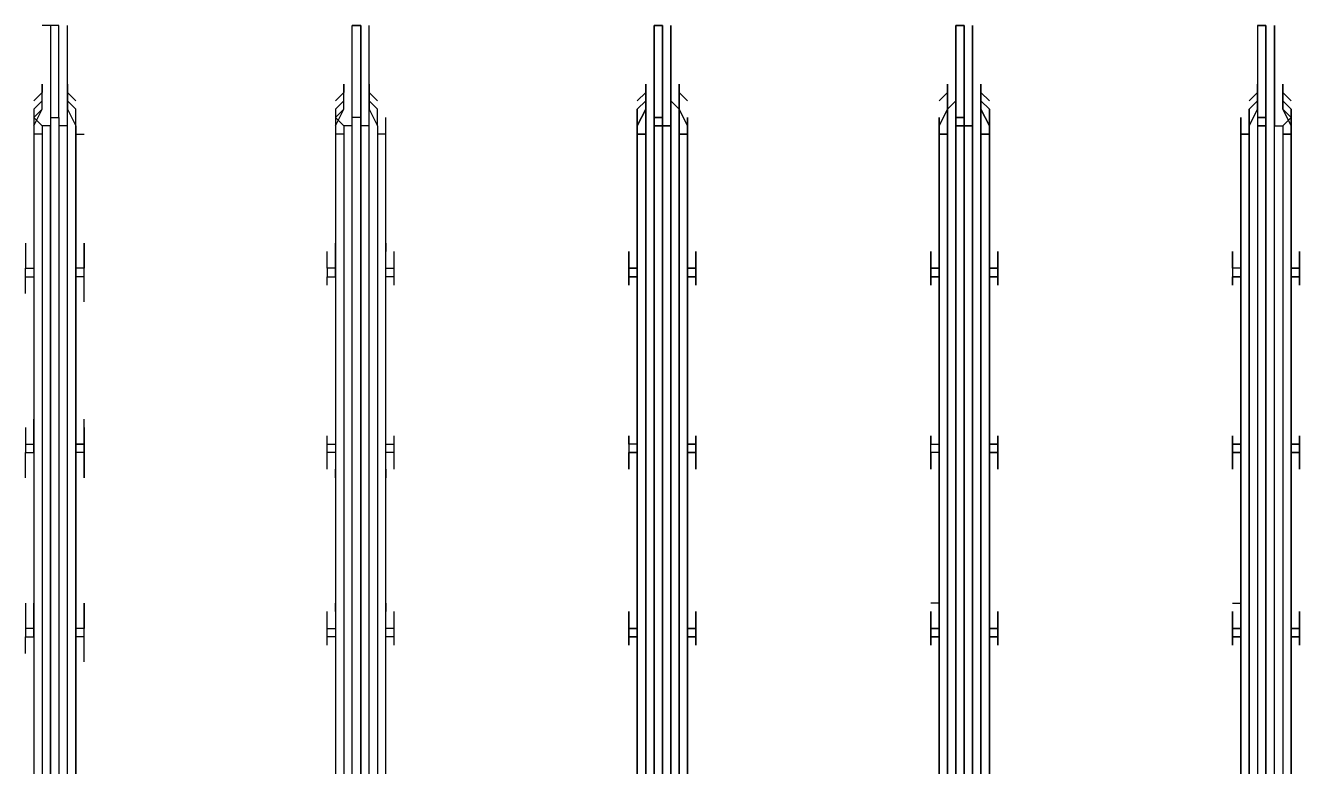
# Model space of a CAD drawing. Header units: metres. Extents: x 530797 to 531186, y 2675277 to 2675619.
# Drawn here: x 530999.736 to 530999.9462, y 2675491.4872 to 2675491.6096 of the extents above; entities that cross this region are included whole.
import ezdxf

# ---------------------------------------------------------------- set-up
doc = ezdxf.new("R2010")
doc.units = ezdxf.units.M
doc.layers.add('IDT', color=7, linetype='Continuous')

# ---------------------------------------------------------------- blocks, each defined once
blk = doc.blocks.new('IDT')
at = {"layer": 'IDT', "color": 0, "lineweight": 25}
for p, q in [((14.24244, 13.66727), (14.24244, 13.86368)), ((14.24383, 13.66589), (14.24383, 13.86368)), ((14.24521, 13.86368), (14.24521, 13.66589)), ((14.24659, 13.66451), (14.24659, 13.86368)), ((14.24659, 13.86368), (14.24659, 13.66451)), ((14.24798, 13.66589), (14.24798, 13.86368)), ((14.24936, 13.86368), (14.24936, 13.66589)), ((14.25074, 13.86368), (14.25074, 13.66727)), ((14.29224, 13.66727), (14.29224, 13.86368)), ((14.29362, 13.86368), (14.29362, 13.66589)), ((14.295, 13.66589), (14.295, 13.86368)), ((14.29639, 13.86368), (14.29639, 13.66451)), ((14.29639, 13.66451), (14.29639, 13.86368)), ((14.29777, 13.86368), (14.29777, 13.66589)), ((14.29915, 13.86368), (14.29915, 13.66589)), ((14.30054, 13.86368), (14.30054, 13.66727)), ((14.443, 13.66589), (14.443, 13.86368)), ((14.443, 13.86368), (14.443, 13.66727)), ((14.44438, 13.86368), (14.44438, 13.66589)), ((14.44577, 13.66451), (14.44577, 13.86368)), ((14.44715, 13.66451), (14.44715, 13.86368)), ((14.44715, 13.86368), (14.44715, 13.66589)), ((14.44853, 13.66589), (14.44853, 13.86368)), ((14.44992, 13.66727), (14.44992, 13.86368)), ((14.34203, 13.66727), (14.34203, 13.86091)), ((14.34203, 13.86091), (14.34203, 13.66727)), ((14.34341, 13.86091), (14.34341, 13.66589)), ((14.34341, 13.66589), (14.34341, 13.86091)), ((14.3448, 13.66589), (14.3448, 13.86091)), ((14.3448, 13.86091), (14.3448, 13.66589)), ((14.34618, 13.86091), (14.34618, 13.66451)), ((14.34618, 13.66451), (14.34618, 13.86091)), ((14.34618, 13.86091), (14.34618, 13.66451)), ((14.34618, 13.66451), (14.34618, 13.86091)), ((14.34756, 13.86091), (14.34756, 13.66589)), ((14.34756, 13.66589), (14.34756, 13.86091)), ((14.34895, 13.86091), (14.34895, 13.66589)), ((14.34895, 13.66589), (14.34895, 13.86091)), ((14.35033, 13.66727), (14.35033, 13.86091)), ((14.35033, 13.86091), (14.35033, 13.66727)), ((14.39182, 13.86091), (14.39182, 13.66727)), ((14.39321, 13.66589), (14.39321, 13.86091)), ((14.39459, 13.86091), (14.39459, 13.66589)), ((14.39597, 13.66451), (14.39597, 13.86091)), ((14.39597, 13.86091), (14.39597, 13.66451)), ((14.39736, 13.86091), (14.39736, 13.66589)), ((14.39874, 13.66589), (14.39874, 13.86091)), ((14.40012, 13.66727), (14.40012, 13.86091)), ((14.24244, 13.85815), (14.24244, 13.66727)), ((14.24383, 13.66589), (14.24383, 13.85815)), ((14.24521, 13.85815), (14.24521, 13.66589)), ((14.24659, 13.66451), (14.24659, 13.85815)), ((14.24659, 13.85815), (14.24659, 13.66451)), ((14.24798, 13.66589), (14.24798, 13.85815)), ((14.24936, 13.66589), (14.24936, 13.85815)), ((14.25074, 13.66727), (14.25074, 13.85815)), ((14.29224, 13.85815), (14.29224, 13.66727)), ((14.29362, 13.66589), (14.29362, 13.85815)), ((14.295, 13.85815), (14.295, 13.66589)), ((14.29639, 13.85815), (14.29639, 13.66451)), ((14.29639, 13.66451), (14.29639, 13.85815)), ((14.29777, 13.66589), (14.29777, 13.85815)), ((14.29915, 13.66589), (14.29915, 13.85815)), ((14.30054, 13.66727), (14.30054, 13.85815)), ((14.24244, 13.74473), (14.24244, 13.75441)), ((14.24244, 13.75441), (14.24244, 13.75026)), ((14.25074, 13.75026), (14.25074, 13.75441)), ((14.25074, 13.75441), (14.25074, 13.75026)), ((14.29224, 13.75026), (14.29224, 13.75441)), ((14.29224, 13.75441), (14.29224, 13.75026)), ((14.30054, 13.75026), (14.30054, 13.75441)), ((14.30054, 13.75441), (14.30054, 13.75026)), ((14.34203, 13.75026), (14.34203, 13.75441)), ((14.34203, 13.75441), (14.34203, 13.75026)), ((14.35033, 13.75026), (14.35033, 13.75441)), ((14.35033, 13.75441), (14.35033, 13.75026)), ((14.39182, 13.75441), (14.39182, 13.75026)), ((14.40012, 13.75026), (14.40012, 13.75441)), ((14.44162, 13.75441), (14.44162, 13.75026)), ((14.44992, 13.75026), (14.44992, 13.75441)), ((14.24244, 13.75164), (14.24244, 13.75303)), ((14.24244, 13.75303), (14.24244, 13.75164)), ((14.25074, 13.75303), (14.25074, 13.75164)), ((14.25074, 13.75164), (14.25074, 13.75303)), ((14.29224, 13.75164), (14.29224, 13.75303)), ((14.29224, 13.75303), (14.29224, 13.75164)), ((14.30054, 13.75303), (14.30054, 13.75164)), ((14.30054, 13.75164), (14.30054, 13.75303)), ((14.34203, 13.75164), (14.34203, 13.75303)), ((14.34203, 13.75303), (14.34203, 13.75164)), ((14.35033, 13.75303), (14.35033, 13.75164)), ((14.35033, 13.75164), (14.35033, 13.75303)), ((14.39182, 13.75303), (14.39182, 13.75164)), ((14.40012, 13.75164), (14.40012, 13.75303)), ((14.44162, 13.75303), (14.44162, 13.75164)), ((14.4513, 13.75303), (14.4513, 13.75164)), ((14.24106, 13.75026), (14.24106, 13.75164)), ((14.24106, 13.75164), (14.24106, 13.75026)), ((14.24244, 13.75026), (14.24106, 13.75026)), ((14.24106, 13.75026), (14.24244, 13.75026)), ((14.24106, 13.75026), (14.24106, 13.74888)), ((14.24106, 13.74888), (14.24106, 13.75026)), ((14.24244, 13.75026), (14.24244, 13.74888)), ((14.25212, 13.75026), (14.25074, 13.75026)), ((14.25074, 13.75026), (14.25212, 13.75026)), ((14.25212, 13.75026), (14.25074, 13.75026)), ((14.25074, 13.75026), (14.25074, 13.74888)), ((14.25074, 13.74888), (14.25074, 13.75026)), ((14.25074, 13.75026), (14.25212, 13.75026)), ((14.25212, 13.75026), (14.25212, 13.75164)), ((14.25212, 13.75164), (14.25212, 13.75026)), ((14.25212, 13.74888), (14.25212, 13.75026)), ((14.25212, 13.75026), (14.25212, 13.74888)), ((14.29085, 13.75026), (14.29085, 13.75164)), ((14.29085, 13.75164), (14.29085, 13.75026)), ((14.29224, 13.75026), (14.29085, 13.75026)), ((14.29085, 13.75026), (14.29224, 13.75026)), ((14.29085, 13.74888), (14.29085, 13.75026)), ((14.29085, 13.75026), (14.29085, 13.74888)), ((14.29224, 13.75026), (14.29224, 13.74888)), ((14.29224, 13.74888), (14.29224, 13.75026)), ((14.30054, 13.74888), (14.30054, 13.75026)), ((14.30054, 13.75026), (14.30054, 13.74888)), ((14.30192, 13.75026), (14.30054, 13.75026)), ((14.30054, 13.75026), (14.30192, 13.75026)), ((14.30054, 13.75026), (14.30192, 13.75026)), ((14.30192, 13.75026), (14.30192, 13.75164)), ((14.30192, 13.75164), (14.30192, 13.75026)), ((14.30192, 13.74888), (14.30192, 13.75026)), ((14.30192, 13.75026), (14.30192, 13.74888)), ((14.34065, 13.75026), (14.34065, 13.75164)), ((14.34065, 13.75164), (14.34065, 13.75026)), ((14.34065, 13.75026), (14.34065, 13.74888)), ((14.34065, 13.74888), (14.34065, 13.75026)), ((14.34203, 13.75026), (14.34065, 13.75026)), ((14.34065, 13.75026), (14.34203, 13.75026)), ((14.34203, 13.75026), (14.34203, 13.74473)), ((14.34203, 13.74888), (14.34203, 13.75026)), ((14.35033, 13.74473), (14.35033, 13.75026)), ((14.35033, 13.75026), (14.35033, 13.74473)), ((14.35033, 13.75026), (14.35171, 13.75026)), ((14.35171, 13.75026), (14.35033, 13.75026)), ((14.35033, 13.75026), (14.35171, 13.75026)), ((14.35171, 13.75026), (14.35171, 13.75164)), ((14.35171, 13.75164), (14.35171, 13.75026)), ((14.35171, 13.75026), (14.35171, 13.74888)), ((14.35171, 13.74888), (14.35171, 13.75026)), ((14.39044, 13.75164), (14.39044, 13.75026)), ((14.39044, 13.75026), (14.39182, 13.75026)), ((14.39044, 13.75026), (14.39044, 13.74888)), ((14.39182, 13.75026), (14.39182, 13.74473)), ((14.40012, 13.74888), (14.40012, 13.75026)), ((14.40012, 13.75026), (14.40151, 13.75026)), ((14.40151, 13.75164), (14.40151, 13.75026)), ((14.40151, 13.75026), (14.40151, 13.74888)), ((14.44162, 13.75164), (14.44162, 13.74888)), ((14.44162, 13.75026), (14.443, 13.75026)), ((14.44162, 13.75026), (14.44162, 13.74888)), ((14.4513, 13.75026), (14.44992, 13.75026)), ((14.4513, 13.75026), (14.44992, 13.75026)), ((14.44992, 13.75026), (14.44992, 13.74473)), ((14.4513, 13.75164), (14.4513, 13.75026)), ((14.4513, 13.74888), (14.4513, 13.75026)), ((14.24106, 13.74888), (14.24244, 13.74888)), ((14.24244, 13.74888), (14.24106, 13.74888)), ((14.24106, 13.74611), (14.24106, 13.74888)), ((14.24106, 13.74888), (14.24106, 13.74611)), ((14.24244, 13.74888), (14.24244, 13.74473)), ((14.25074, 13.74473), (14.25074, 13.74888)), ((14.25074, 13.74888), (14.25212, 13.74888)), ((14.25074, 13.74888), (14.25074, 13.74473)), ((14.25212, 13.74888), (14.25074, 13.74888)), ((14.25212, 13.74888), (14.25212, 13.74611)), ((14.25212, 13.74611), (14.25212, 13.74888)), ((14.29085, 13.74888), (14.29224, 13.74888)), ((14.29224, 13.74888), (14.29085, 13.74888)), ((14.29085, 13.74888), (14.29085, 13.74611)), ((14.29085, 13.74611), (14.29085, 13.74888)), ((14.29224, 13.74888), (14.29224, 13.74473)), ((14.29224, 13.74473), (14.29224, 13.74888)), ((14.30054, 13.74888), (14.30054, 13.74473)), ((14.30054, 13.74473), (14.30054, 13.74888)), ((14.30054, 13.74888), (14.30192, 13.74888)), ((14.30192, 13.74888), (14.30054, 13.74888)), ((14.30192, 13.74611), (14.30192, 13.74888)), ((14.30192, 13.74888), (14.30192, 13.74611)), ((14.34065, 13.74888), (14.34203, 13.74888)), ((14.34203, 13.74888), (14.34065, 13.74888)), ((14.34065, 13.74611), (14.34065, 13.74888)), ((14.34065, 13.74888), (14.34065, 13.74611)), ((14.34203, 13.74473), (14.34203, 13.74888)), ((14.35171, 13.74888), (14.35033, 13.74888)), ((14.35033, 13.74888), (14.35171, 13.74888)), ((14.35171, 13.74888), (14.35171, 13.74611)), ((14.35171, 13.74611), (14.35171, 13.74888)), ((14.39044, 13.74888), (14.39182, 13.74888)), ((14.39044, 13.74888), (14.39044, 13.74611)), ((14.40012, 13.74473), (14.40012, 13.74888)), ((14.40151, 13.74888), (14.40012, 13.74888)), ((14.40151, 13.74888), (14.40151, 13.74611)), ((14.44162, 13.74888), (14.443, 13.74888)), ((14.44162, 13.74888), (14.44162, 13.74473)), ((14.44162, 13.74611), (14.44162, 13.74888)), ((14.44992, 13.74888), (14.4513, 13.74888)), ((14.4513, 13.74611), (14.4513, 13.74888)), ((14.24244, 13.74473), (14.24244, 13.74611)), ((14.24244, 13.74611), (14.24244, 13.74473)), ((14.25074, 13.74473), (14.25074, 13.74611)), ((14.25074, 13.74611), (14.25074, 13.74473)), ((14.29224, 13.74473), (14.29224, 13.74611)), ((14.29224, 13.74611), (14.29224, 13.74473)), ((14.30054, 13.74473), (14.30054, 13.74611)), ((14.30054, 13.74611), (14.30054, 13.74473)), ((14.34203, 13.74473), (14.34203, 13.74611)), ((14.34203, 13.74611), (14.34203, 13.74473)), ((14.35033, 13.74611), (14.35033, 13.74473)), ((14.35033, 13.74473), (14.35033, 13.74611)), ((14.39182, 13.74473), (14.39182, 13.74611)), ((14.40012, 13.74611), (14.40012, 13.74473)), ((14.44162, 13.74473), (14.44162, 13.74611)), ((14.4513, 13.74473), (14.4513, 13.74611)), ((14.25212, 13.74473), (14.25074, 13.74473)), ((14.30054, 13.74473), (14.30192, 13.74473)), ((14.24106, 13.71983), (14.24106, 13.7226)), ((14.24106, 13.7226), (14.24106, 13.71983)), ((14.24244, 13.7226), (14.24244, 13.72398)), ((14.24244, 13.72398), (14.24244, 13.71983)), ((14.24244, 13.71983), (14.24244, 13.72398)), ((14.24244, 13.72398), (14.24244, 13.7226)), ((14.25074, 13.72398), (14.25074, 13.7226)), ((14.25074, 13.7226), (14.25074, 13.72398)), ((14.25074, 13.71983), (14.25074, 13.72398)), ((14.25074, 13.72398), (14.25074, 13.71983)), ((14.25212, 13.71983), (14.25212, 13.7226)), ((14.25212, 13.7226), (14.25212, 13.71983)), ((14.29085, 13.71983), (14.29085, 13.7226)), ((14.29085, 13.7226), (14.29085, 13.71983)), ((14.29224, 13.71983), (14.29224, 13.72398)), ((14.29224, 13.72398), (14.29224, 13.7226)), ((14.29224, 13.7226), (14.29224, 13.72398)), ((14.29224, 13.72398), (14.29224, 13.71983)), ((14.30054, 13.72398), (14.30054, 13.7226)), ((14.30054, 13.7226), (14.30054, 13.72398)), ((14.30054, 13.71983), (14.30054, 13.72398)), ((14.30054, 13.72398), (14.30054, 13.71983)), ((14.30192, 13.71983), (14.30192, 13.7226)), ((14.30192, 13.7226), (14.30192, 13.71983)), ((14.34065, 13.71983), (14.34065, 13.7226)), ((14.34065, 13.7226), (14.34065, 13.71983)), ((14.34203, 13.71983), (14.34203, 13.72398)), ((14.34203, 13.72398), (14.34203, 13.7226)), ((14.34203, 13.7226), (14.34203, 13.72398)), ((14.34203, 13.72398), (14.34203, 13.71983)), ((14.35033, 13.72398), (14.35033, 13.71983)), ((14.35033, 13.71983), (14.35033, 13.72398)), ((14.35033, 13.72398), (14.35033, 13.7226)), ((14.35033, 13.7226), (14.35033, 13.72398)), ((14.35171, 13.71983), (14.35171, 13.7226)), ((14.35171, 13.7226), (14.35171, 13.71983)), ((14.39044, 13.7226), (14.39044, 13.71983)), ((14.39182, 13.7226), (14.39182, 13.72398)), ((14.39182, 13.72398), (14.39182, 13.71983)), ((14.40012, 13.71983), (14.40012, 13.72398)), ((14.40012, 13.72398), (14.40012, 13.7226)), ((14.40151, 13.7226), (14.40151, 13.71983)), ((14.44162, 13.7226), (14.44162, 13.72398)), ((14.44162, 13.72398), (14.44162, 13.71983)), ((14.44162, 13.71983), (14.44162, 13.7226)), ((14.44992, 13.71983), (14.44992, 13.72398)), ((14.4513, 13.72398), (14.4513, 13.7226)), ((14.4513, 13.7226), (14.4513, 13.71983)), ((14.24106, 13.71845), (14.24106, 13.71983)), ((14.24106, 13.71983), (14.24106, 13.71845)), ((14.24244, 13.71983), (14.24106, 13.71983)), ((14.24106, 13.71983), (14.24244, 13.71983)), ((14.24106, 13.71707), (14.24106, 13.71845)), ((14.24106, 13.71845), (14.24106, 13.71707)), ((14.24244, 13.71845), (14.24106, 13.71845)), ((14.24106, 13.71845), (14.24244, 13.71845)), ((14.24244, 13.71983), (14.24244, 13.71845)), ((14.24244, 13.71845), (14.24244, 13.71983)), ((14.24244, 13.7143), (14.24244, 13.71845)), ((14.24244, 13.71845), (14.24244, 13.7143)), ((14.25074, 13.71845), (14.25074, 13.71983)), ((14.25074, 13.71983), (14.25212, 13.71983)), ((14.25212, 13.71983), (14.25074, 13.71983)), ((14.25074, 13.71983), (14.25212, 13.71983)), ((14.25212, 13.71983), (14.25074, 13.71983)), ((14.25074, 13.71983), (14.25074, 13.7143)), ((14.25212, 13.71845), (14.25074, 13.71845)), ((14.25074, 13.71845), (14.25212, 13.71845)), ((14.25074, 13.7143), (14.25074, 13.71845)), ((14.25212, 13.71983), (14.25212, 13.71845)), ((14.25212, 13.71845), (14.25212, 13.71983)), ((14.25212, 13.71845), (14.25212, 13.71707)), ((14.25212, 13.71707), (14.25212, 13.71845)), ((14.29224, 13.71983), (14.29085, 13.71983)), ((14.29085, 13.71983), (14.29224, 13.71983)), ((14.29085, 13.71845), (14.29085, 13.71983)), ((14.29085, 13.71983), (14.29085, 13.71845)), ((14.29085, 13.71707), (14.29085, 13.71845)), ((14.29085, 13.71845), (14.29085, 13.71707)), ((14.29224, 13.71845), (14.29085, 13.71845)), ((14.29085, 13.71845), (14.29224, 13.71845)), ((14.29224, 13.71983), (14.29224, 13.71845)), ((14.29224, 13.7143), (14.29224, 13.71983)), ((14.29224, 13.71845), (14.29224, 13.7143)), ((14.30054, 13.71845), (14.30054, 13.71983)), ((14.30054, 13.71983), (14.30192, 13.71983)), ((14.30054, 13.71845), (14.30054, 13.71983)), ((14.30054, 13.71983), (14.30192, 13.71983)), ((14.30054, 13.71845), (14.30054, 13.7143)), ((14.30054, 13.7143), (14.30054, 13.71845)), ((14.30192, 13.71845), (14.30054, 13.71845)), ((14.30192, 13.71845), (14.30054, 13.71845)), ((14.30192, 13.71983), (14.30192, 13.71845)), ((14.30192, 13.71983), (14.30192, 13.71845)), ((14.30192, 13.71845), (14.30192, 13.71707)), ((14.30192, 13.71707), (14.30192, 13.71845)), ((14.34203, 13.71983), (14.34065, 13.71983)), ((14.34065, 13.71983), (14.34203, 13.71983)), ((14.34065, 13.71845), (14.34065, 13.71983)), ((14.34065, 13.71983), (14.34065, 13.71845)), ((14.34065, 13.71707), (14.34065, 13.71845)), ((14.34065, 13.71845), (14.34065, 13.71707)), ((14.34065, 13.71845), (14.34203, 13.71845)), ((14.34203, 13.71845), (14.34065, 13.71845)), ((14.34203, 13.71983), (14.34203, 13.71845)), ((14.34203, 13.7143), (14.34203, 13.71983)), ((14.34203, 13.71845), (14.34203, 13.7143)), ((14.35033, 13.71983), (14.35171, 13.71983)), ((14.35171, 13.71983), (14.35033, 13.71983)), ((14.35171, 13.71983), (14.35033, 13.71983)), ((14.35033, 13.71983), (14.35033, 13.71845)), ((14.35033, 13.71983), (14.35033, 13.71845)), ((14.35033, 13.7143), (14.35033, 13.71845)), ((14.35033, 13.71845), (14.35171, 13.71845)), ((14.35033, 13.71845), (14.35033, 13.7143)), ((14.35033, 13.71845), (14.35171, 13.71845)), ((14.35171, 13.71845), (14.35171, 13.71983)), ((14.35171, 13.71845), (14.35171, 13.71983)), ((14.35171, 13.71707), (14.35171, 13.71845)), ((14.35171, 13.71845), (14.35171, 13.71707)), ((14.39044, 13.71983), (14.39182, 13.71983)), ((14.39044, 13.71983), (14.39044, 13.71845)), ((14.39182, 13.71845), (14.39044, 13.71845)), ((14.39044, 13.71845), (14.39044, 13.71707)), ((14.39182, 13.71983), (14.39182, 13.7143)), ((14.40012, 13.71845), (14.40012, 13.71983)), ((14.40012, 13.71983), (14.40151, 13.71983)), ((14.40012, 13.7143), (14.40012, 13.71845)), ((14.40151, 13.71845), (14.40012, 13.71845)), ((14.40151, 13.71983), (14.40151, 13.71845)), ((14.40151, 13.71845), (14.40151, 13.71707)), ((14.44162, 13.71983), (14.44162, 13.71845)), ((14.44162, 13.71845), (14.44162, 13.71983)), ((14.44162, 13.71983), (14.443, 13.71983)), ((14.44162, 13.71845), (14.443, 13.71845)), ((14.443, 13.71845), (14.44162, 13.71845)), ((14.44162, 13.71707), (14.44162, 13.71845)), ((14.44162, 13.71845), (14.44162, 13.7143)), ((14.4513, 13.71983), (14.44992, 13.71983)), ((14.4513, 13.71983), (14.44992, 13.71983)), ((14.44992, 13.71983), (14.44992, 13.71845)), ((14.44992, 13.71845), (14.44992, 13.7143)), ((14.4513, 13.71845), (14.44992, 13.71845)), ((14.4513, 13.71845), (14.4513, 13.71983)), ((14.4513, 13.71707), (14.4513, 13.71845)), ((14.24244, 13.71568), (14.24244, 13.71707)), ((14.24244, 13.71707), (14.24244, 13.71568)), ((14.25074, 13.71707), (14.25074, 13.71568)), ((14.25074, 13.71568), (14.25074, 13.71707)), ((14.29224, 13.71568), (14.29224, 13.71707)), ((14.29224, 13.71707), (14.29224, 13.71568)), ((14.30054, 13.71707), (14.30054, 13.71568)), ((14.30054, 13.71568), (14.30054, 13.71707)), ((14.34203, 13.71568), (14.34203, 13.71707)), ((14.34203, 13.71707), (14.34203, 13.71568)), ((14.35033, 13.71707), (14.35033, 13.71568)), ((14.35033, 13.71568), (14.35033, 13.71707)), ((14.39182, 13.71707), (14.39182, 13.71568)), ((14.40012, 13.71568), (14.40012, 13.71707)), ((14.44162, 13.71568), (14.44162, 13.71707)), ((14.4513, 13.71568), (14.4513, 13.71707)), ((14.24244, 13.6894), (14.24244, 13.69493)), ((14.24244, 13.69493), (14.24244, 13.69079)), ((14.24244, 13.69217), (14.24244, 13.69355)), ((14.24244, 13.69355), (14.24244, 13.69217)), ((14.25074, 13.69079), (14.25074, 13.69493)), ((14.25074, 13.69493), (14.25074, 13.69079)), ((14.25074, 13.69355), (14.25074, 13.69217)), ((14.25074, 13.69217), (14.25074, 13.69355)), ((14.29224, 13.69079), (14.29224, 13.69493)), ((14.29224, 13.69493), (14.29224, 13.69079)), ((14.29224, 13.69217), (14.29224, 13.69355)), ((14.29224, 13.69355), (14.29224, 13.69217)), ((14.30054, 13.69079), (14.30054, 13.69493)), ((14.30054, 13.69493), (14.30054, 13.69079)), ((14.30054, 13.69355), (14.30054, 13.69217)), ((14.30054, 13.69217), (14.30054, 13.69355)), ((14.34203, 13.69079), (14.34203, 13.69493)), ((14.34203, 13.69493), (14.34203, 13.69079)), ((14.34203, 13.69217), (14.34203, 13.69355)), ((14.34203, 13.69355), (14.34203, 13.69217)), ((14.35033, 13.69079), (14.35033, 13.69493)), ((14.35033, 13.69493), (14.35033, 13.69079)), ((14.35033, 13.69355), (14.35033, 13.69217)), ((14.35033, 13.69217), (14.35033, 13.69355)), ((14.39182, 13.69493), (14.39182, 13.69079)), ((14.39182, 13.69355), (14.39182, 13.69217)), ((14.40012, 13.69079), (14.40012, 13.69493)), ((14.40012, 13.69217), (14.40012, 13.69355)), ((14.44162, 13.69493), (14.44162, 13.69079)), ((14.44162, 13.69355), (14.44162, 13.69217)), ((14.44992, 13.69079), (14.44992, 13.69493)), ((14.4513, 13.69355), (14.4513, 13.69217)), ((14.24106, 13.69079), (14.24106, 13.69217)), ((14.24106, 13.69217), (14.24106, 13.69079)), ((14.24244, 13.69079), (14.24106, 13.69079)), ((14.24106, 13.69079), (14.24244, 13.69079)), ((14.24106, 13.6894), (14.24106, 13.69079)), ((14.24106, 13.69079), (14.24106, 13.6894)), ((14.24244, 13.69079), (14.24244, 13.6894)), ((14.25212, 13.69079), (14.25074, 13.69079)), ((14.25074, 13.69079), (14.25212, 13.69079)), ((14.25212, 13.69079), (14.25074, 13.69079)), ((14.25074, 13.69079), (14.25074, 13.6894)), ((14.25212, 13.69079), (14.25074, 13.69079)), ((14.25074, 13.69079), (14.25074, 13.6894)), ((14.25212, 13.69079), (14.25212, 13.69217)), ((14.25212, 13.69217), (14.25212, 13.69079)), ((14.25212, 13.6894), (14.25212, 13.69079)), ((14.25212, 13.6894), (14.25212, 13.69079)), ((14.29085, 13.69079), (14.29085, 13.69217)), ((14.29085, 13.69217), (14.29085, 13.69079)), ((14.29224, 13.69079), (14.29085, 13.69079)), ((14.29085, 13.69079), (14.29224, 13.69079)), ((14.29085, 13.6894), (14.29085, 13.69079)), ((14.29085, 13.69079), (14.29085, 13.6894)), ((14.29224, 13.69079), (14.29224, 13.6894)), ((14.29224, 13.6894), (14.29224, 13.69079)), ((14.30054, 13.6894), (14.30054, 13.69079)), ((14.30054, 13.69079), (14.30192, 13.69079)), ((14.30192, 13.69079), (14.30054, 13.69079)), ((14.30054, 13.69079), (14.30054, 13.6894)), ((14.30054, 13.69079), (14.30192, 13.69079)), ((14.30192, 13.69079), (14.30192, 13.69217)), ((14.30192, 13.69217), (14.30192, 13.69079)), ((14.30192, 13.69079), (14.30192, 13.6894)), ((14.30192, 13.6894), (14.30192, 13.69079)), ((14.34065, 13.69079), (14.34065, 13.69217)), ((14.34065, 13.69217), (14.34065, 13.69079)), ((14.34203, 13.69079), (14.34065, 13.69079)), ((14.34065, 13.69079), (14.34203, 13.69079)), ((14.34065, 13.6894), (14.34065, 13.69079)), ((14.34065, 13.69079), (14.34065, 13.6894)), ((14.34203, 13.69079), (14.34203, 13.6894)), ((14.34203, 13.6894), (14.34203, 13.69079)), ((14.35171, 13.69079), (14.35033, 13.69079)), ((14.35033, 13.69079), (14.35171, 13.69079)), ((14.35171, 13.69079), (14.35033, 13.69079)), ((14.35033, 13.69079), (14.35033, 13.68525)), ((14.35033, 13.68525), (14.35033, 13.69079)), ((14.35033, 13.69079), (14.35171, 13.69079)), ((14.35171, 13.69079), (14.35171, 13.69217)), ((14.35171, 13.69217), (14.35171, 13.69079)), ((14.35171, 13.6894), (14.35171, 13.69079)), ((14.35171, 13.69079), (14.35171, 13.6894)), ((14.39044, 13.69217), (14.39044, 13.69079)), ((14.39044, 13.69079), (14.39182, 13.69079)), ((14.39044, 13.69079), (14.39044, 13.6894)), ((14.39182, 13.69079), (14.39182, 13.6894)), ((14.40151, 13.69079), (14.40012, 13.69079)), ((14.40151, 13.69079), (14.40012, 13.69079)), ((14.40012, 13.69079), (14.40012, 13.6894)), ((14.40151, 13.69217), (14.40151, 13.69079)), ((14.40151, 13.6894), (14.40151, 13.69079)), ((14.44162, 13.69217), (14.44162, 13.6894)), ((14.44162, 13.69079), (14.443, 13.69079)), ((14.44162, 13.69079), (14.44162, 13.6894)), ((14.44992, 13.6894), (14.44992, 13.69079)), ((14.4513, 13.69079), (14.44992, 13.69079)), ((14.4513, 13.69217), (14.4513, 13.69079)), ((14.4513, 13.69079), (14.4513, 13.6894)), ((14.24106, 13.68664), (14.24106, 13.6894)), ((14.24106, 13.6894), (14.24106, 13.68664)), ((14.24244, 13.6894), (14.24106, 13.6894)), ((14.24106, 13.6894), (14.24244, 13.6894)), ((14.24244, 13.6894), (14.24244, 13.68525)), ((14.24244, 13.68525), (14.24244, 13.6894)), ((14.25074, 13.68525), (14.25074, 13.6894)), ((14.25074, 13.6894), (14.25212, 13.6894)), ((14.25074, 13.6894), (14.25212, 13.6894)), ((14.25074, 13.6894), (14.25074, 13.68525)), ((14.25212, 13.6894), (14.25212, 13.68664)), ((14.25212, 13.68664), (14.25212, 13.6894)), ((14.29085, 13.6894), (14.29224, 13.6894)), ((14.29224, 13.6894), (14.29085, 13.6894)), ((14.29085, 13.6894), (14.29085, 13.68664)), ((14.29085, 13.68664), (14.29085, 13.6894)), ((14.29224, 13.6894), (14.29224, 13.68525)), ((14.29224, 13.68525), (14.29224, 13.6894)), ((14.30054, 13.68525), (14.30054, 13.6894)), ((14.30054, 13.6894), (14.30054, 13.68525)), ((14.30192, 13.6894), (14.30054, 13.6894)), ((14.30054, 13.6894), (14.30192, 13.6894)), ((14.30192, 13.68664), (14.30192, 13.6894)), ((14.30192, 13.6894), (14.30192, 13.68664)), ((14.34065, 13.68664), (14.34065, 13.6894)), ((14.34065, 13.6894), (14.34065, 13.68664)), ((14.34203, 13.6894), (14.34065, 13.6894)), ((14.34065, 13.6894), (14.34203, 13.6894)), ((14.34203, 13.6894), (14.34203, 13.68525)), ((14.34203, 13.68525), (14.34203, 13.6894)), ((14.35033, 13.6894), (14.35171, 13.6894)), ((14.35171, 13.6894), (14.35033, 13.6894)), ((14.35171, 13.68664), (14.35171, 13.6894)), ((14.35171, 13.6894), (14.35171, 13.68664)), ((14.39182, 13.6894), (14.39044, 13.6894)), ((14.39044, 13.6894), (14.39044, 13.68664)), ((14.39182, 13.6894), (14.39182, 13.68525)), ((14.40012, 13.6894), (14.40151, 13.6894)), ((14.40012, 13.6894), (14.40012, 13.68525)), ((14.40151, 13.6894), (14.40151, 13.68664)), ((14.44162, 13.6894), (14.443, 13.6894)), ((14.44162, 13.6894), (14.44162, 13.68525)), ((14.44162, 13.68664), (14.44162, 13.6894)), ((14.44992, 13.68525), (14.44992, 13.6894)), ((14.4513, 13.6894), (14.44992, 13.6894)), ((14.4513, 13.68664), (14.4513, 13.6894)), ((14.24244, 13.68525), (14.24244, 13.68664)), ((14.24244, 13.68664), (14.24244, 13.68525)), ((14.25074, 13.68525), (14.25074, 13.68664)), ((14.25074, 13.68664), (14.25074, 13.68525)), ((14.29224, 13.68525), (14.29224, 13.68664)), ((14.29224, 13.68664), (14.29224, 13.68525)), ((14.30054, 13.68664), (14.30054, 13.68525)), ((14.30054, 13.68525), (14.30054, 13.68664)), ((14.34203, 13.68525), (14.34203, 13.68664)), ((14.34203, 13.68664), (14.34203, 13.68525)), ((14.35033, 13.68525), (14.35033, 13.68664)), ((14.35033, 13.68664), (14.35033, 13.68525)), ((14.39182, 13.68525), (14.39182, 13.68664)), ((14.40012, 13.68525), (14.40012, 13.68664)), ((14.44162, 13.68525), (14.44162, 13.68664)), ((14.4513, 13.68525), (14.4513, 13.68664)), ((14.24244, 13.66727), (14.24383, 13.66727)), ((14.24383, 13.66727), (14.24244, 13.66727)), ((14.24244, 13.66727), (14.24244, 13.66451)), ((14.24244, 13.66451), (14.24244, 13.66727)), ((14.24383, 13.66589), (14.24244, 13.66451)), ((14.24244, 13.66451), (14.24383, 13.66589)), ((14.24383, 13.66312), (14.24244, 13.66589)), ((14.24244, 13.66589), (14.24383, 13.66312)), ((14.24521, 13.66589), (14.24383, 13.66589)), ((14.24521, 13.66589), (14.24383, 13.66589)), ((14.24521, 13.66589), (14.24521, 13.64929)), ((14.24521, 13.64929), (14.24521, 13.66589)), ((14.24798, 13.66589), (14.24659, 13.66589)), ((14.24659, 13.66589), (14.24798, 13.66589)), ((14.24798, 13.64929), (14.24798, 13.66589)), ((14.24936, 13.66589), (14.24798, 13.66312)), ((14.24798, 13.66312), (14.24936, 13.66589)), ((14.24798, 13.64929), (14.24798, 13.66589)), ((14.25074, 13.66727), (14.24936, 13.66727)), ((14.24936, 13.66727), (14.25074, 13.66727)), ((14.24936, 13.66589), (14.24936, 13.66312)), ((14.24936, 13.66312), (14.24936, 13.66589)), ((14.25074, 13.66727), (14.25074, 13.66451)), ((14.25074, 13.66451), (14.25074, 13.66727)), ((14.29224, 13.66727), (14.29362, 13.66727)), ((14.29362, 13.66727), (14.29224, 13.66727)), ((14.29224, 13.66727), (14.29224, 13.66451)), ((14.29224, 13.66451), (14.29224, 13.66727)), ((14.29362, 13.66312), (14.29224, 13.66589)), ((14.29224, 13.66589), (14.29362, 13.66312)), ((14.29362, 13.66589), (14.29362, 13.66312)), ((14.29362, 13.66312), (14.29362, 13.66589)), ((14.295, 13.66589), (14.29639, 13.66589)), ((14.29639, 13.66589), (14.295, 13.66589)), ((14.295, 13.66589), (14.295, 13.64929)), ((14.295, 13.64929), (14.295, 13.66589)), ((14.29777, 13.66589), (14.29639, 13.66589)), ((14.29639, 13.66589), (14.29777, 13.66589)), ((14.29777, 13.64929), (14.29777, 13.66589)), ((14.29777, 13.66589), (14.29777, 13.64929)), ((14.30054, 13.66727), (14.29915, 13.66727)), ((14.29915, 13.66727), (14.30054, 13.66727)), ((14.29915, 13.66312), (14.30054, 13.66589)), ((14.30054, 13.66589), (14.29915, 13.66312)), ((14.29915, 13.66589), (14.29915, 13.66312)), ((14.29915, 13.66312), (14.29915, 13.66589)), ((14.30054, 13.66727), (14.30054, 13.66451)), ((14.30054, 13.66451), (14.30054, 13.66727)), ((14.34203, 13.66727), (14.34341, 13.66727)), ((14.34341, 13.66727), (14.34203, 13.66727)), ((14.34203, 13.66727), (14.34203, 13.66451)), ((14.34203, 13.66451), (14.34203, 13.66727)), ((14.34341, 13.66312), (14.34203, 13.66589)), ((14.34203, 13.66589), (14.34341, 13.66312)), ((14.34341, 13.66589), (14.34341, 13.66312)), ((14.34341, 13.66312), (14.34341, 13.66589)), ((14.3448, 13.66589), (14.34618, 13.66589)), ((14.34618, 13.66589), (14.3448, 13.66589)), ((14.3448, 13.66589), (14.3448, 13.64929)), ((14.3448, 13.64929), (14.3448, 13.66589)), ((14.34756, 13.66589), (14.34618, 13.66589)), ((14.34618, 13.66589), (14.34756, 13.66589)), ((14.34756, 13.64929), (14.34756, 13.66589)), ((14.34756, 13.66589), (14.34756, 13.64929)), ((14.35033, 13.66727), (14.34895, 13.66727)), ((14.34895, 13.66727), (14.35033, 13.66727)), ((14.34895, 13.66312), (14.35033, 13.66589)), ((14.35033, 13.66589), (14.34895, 13.66312)), ((14.34895, 13.66589), (14.34895, 13.66312)), ((14.34895, 13.66312), (14.34895, 13.66589)), ((14.35033, 13.66451), (14.35033, 13.66727)), ((14.35033, 13.66727), (14.35033, 13.66451)), ((14.39182, 13.66727), (14.39321, 13.66727)), ((14.39182, 13.66727), (14.39182, 13.66451)), ((14.39459, 13.66312), (14.39321, 13.66589)), ((14.39321, 13.66589), (14.39321, 13.66312)), ((14.39459, 13.66589), (14.39597, 13.66589)), ((14.39459, 13.66589), (14.39459, 13.64929)), ((14.39736, 13.66589), (14.39874, 13.66589)), ((14.39736, 13.66589), (14.39736, 13.64929)), ((14.39874, 13.66727), (14.40012, 13.66727)), ((14.39874, 13.66589), (14.40012, 13.66451)), ((14.40012, 13.66589), (14.39874, 13.66312)), ((14.40012, 13.66451), (14.40012, 13.66727)), ((14.443, 13.66727), (14.44162, 13.66727)), ((14.443, 13.66727), (14.443, 13.66451)), ((14.44438, 13.66312), (14.443, 13.66589)), ((14.443, 13.66589), (14.443, 13.66312)), ((14.44438, 13.66589), (14.44577, 13.66589)), ((14.44438, 13.66589), (14.44438, 13.64929)), ((14.44715, 13.66589), (14.44853, 13.66589)), ((14.44715, 13.64929), (14.44715, 13.66589)), ((14.44853, 13.66727), (14.44992, 13.66727)), ((14.44853, 13.66589), (14.44992, 13.66451)), ((14.44992, 13.66589), (14.44853, 13.66312)), ((14.44992, 13.66451), (14.44992, 13.66727)), ((14.24244, 13.66451), (14.24383, 13.66312)), ((14.24383, 13.66312), (14.24244, 13.66451)), ((14.24244, 13.66451), (14.24244, 13.66312)), ((14.24244, 13.66312), (14.24244, 13.66451)), ((14.24659, 13.64929), (14.24659, 13.66451)), ((14.24659, 13.66451), (14.24798, 13.66451)), ((14.24798, 13.66451), (14.24659, 13.66451)), ((14.24659, 13.66451), (14.24659, 13.64929)), ((14.24659, 13.66451), (14.24659, 13.64929)), ((14.24659, 13.64929), (14.24659, 13.66451)), ((14.24936, 13.66451), (14.24936, 13.66312)), ((14.24936, 13.66312), (14.24936, 13.66451)), ((14.29224, 13.66451), (14.29224, 13.66312)), ((14.29224, 13.66312), (14.29224, 13.66451)), ((14.29777, 13.66451), (14.29639, 13.66451)), ((14.29639, 13.66451), (14.29777, 13.66451)), ((14.29639, 13.66451), (14.29639, 13.64929)), ((14.29639, 13.64929), (14.29639, 13.66451)), ((14.29639, 13.64929), (14.29639, 13.66451)), ((14.29639, 13.66451), (14.29639, 13.64929)), ((14.29915, 13.66451), (14.29915, 13.66312)), ((14.29915, 13.66312), (14.29915, 13.66451)), ((14.34341, 13.66312), (14.34341, 13.66451)), ((14.34341, 13.66451), (14.34341, 13.66312)), ((14.34756, 13.66451), (14.34618, 13.66451)), ((14.34618, 13.66451), (14.34756, 13.66451)), ((14.34618, 13.66451), (14.34618, 13.64929)), ((14.34618, 13.64929), (14.34618, 13.66451)), ((14.34618, 13.66451), (14.34618, 13.64929)), ((14.34618, 13.64929), (14.34618, 13.66451)), ((14.35033, 13.66451), (14.35033, 13.66312)), ((14.35033, 13.66312), (14.35033, 13.66451)), ((14.39321, 13.66451), (14.39321, 13.66312)), ((14.39597, 13.64929), (14.39597, 13.66451)), ((14.39597, 13.66451), (14.39736, 13.66451)), ((14.39597, 13.66451), (14.39597, 13.64929)), ((14.40012, 13.66451), (14.39874, 13.66312)), ((14.40012, 13.66312), (14.40012, 13.66451)), ((14.443, 13.66451), (14.443, 13.66312)), ((14.44715, 13.66451), (14.44577, 13.66451)), ((14.44577, 13.66451), (14.44577, 13.64929)), ((14.44715, 13.64929), (14.44715, 13.66451)), ((14.44992, 13.66451), (14.44853, 13.66312)), ((14.44992, 13.66312), (14.44992, 13.66451)), ((14.24244, 13.66312), (14.24383, 13.66174)), ((14.24383, 13.66174), (14.24244, 13.66312)), ((14.24244, 13.66174), (14.24383, 13.66036)), ((14.24383, 13.66036), (14.24244, 13.66174)), ((14.24383, 13.65897), (14.24383, 13.66312)), ((14.24383, 13.66312), (14.24383, 13.65897)), ((14.24798, 13.66312), (14.24798, 13.65897)), ((14.24798, 13.65897), (14.24798, 13.66312)), ((14.24936, 13.66312), (14.24798, 13.66174)), ((14.24798, 13.66174), (14.24936, 13.66312)), ((14.24798, 13.66036), (14.24936, 13.66174)), ((14.24936, 13.66174), (14.24798, 13.66036)), ((14.29224, 13.66312), (14.29362, 13.66174)), ((14.29362, 13.66174), (14.29224, 13.66312)), ((14.29224, 13.66174), (14.29362, 13.66036)), ((14.29362, 13.66036), (14.29224, 13.66174)), ((14.29362, 13.65897), (14.29362, 13.66312)), ((14.29362, 13.66312), (14.29362, 13.65897)), ((14.29915, 13.66312), (14.29777, 13.66174)), ((14.29777, 13.66174), (14.29915, 13.66312)), ((14.29915, 13.65897), (14.29915, 13.66312)), ((14.29915, 13.66312), (14.29915, 13.65897)), ((14.29915, 13.66036), (14.30054, 13.66174)), ((14.30054, 13.66174), (14.29915, 13.66036)), ((14.34203, 13.66174), (14.34341, 13.66036)), ((14.34341, 13.66036), (14.34203, 13.66174)), ((14.34341, 13.65897), (14.34341, 13.66312)), ((14.34341, 13.66312), (14.34341, 13.65897)), ((14.3448, 13.66174), (14.34341, 13.66312)), ((14.34341, 13.66312), (14.3448, 13.66174)), ((14.34895, 13.65897), (14.34895, 13.66312)), ((14.34895, 13.66312), (14.34895, 13.65897)), ((14.35033, 13.66312), (14.34895, 13.66174)), ((14.34895, 13.66174), (14.35033, 13.66312)), ((14.34895, 13.66036), (14.35033, 13.66174)), ((14.35033, 13.66174), (14.34895, 13.66036)), ((14.39321, 13.66312), (14.39459, 13.66174)), ((14.39321, 13.66174), (14.39459, 13.66036)), ((14.39459, 13.65897), (14.39459, 13.66312)), ((14.39874, 13.66312), (14.39874, 13.65897)), ((14.39874, 13.66174), (14.40012, 13.66312)), ((14.39874, 13.66036), (14.40012, 13.66174)), ((14.443, 13.66312), (14.44438, 13.66174)), ((14.443, 13.66174), (14.44438, 13.66036)), ((14.44438, 13.65897), (14.44438, 13.66312)), ((14.44853, 13.66312), (14.44853, 13.65897)), ((14.44853, 13.66174), (14.44992, 13.66312)), ((14.44853, 13.66036), (14.44992, 13.66174)), ((14.24383, 13.66036), (14.24383, 13.65897)), ((14.24383, 13.65897), (14.24383, 13.66036)), ((14.24798, 13.65897), (14.24798, 13.66036)), ((14.24798, 13.66036), (14.24798, 13.65897)), ((14.29362, 13.66036), (14.29362, 13.65897)), ((14.29362, 13.65897), (14.29362, 13.66036)), ((14.29915, 13.65897), (14.29915, 13.66036)), ((14.29915, 13.66036), (14.29915, 13.65897)), ((14.34341, 13.66036), (14.34341, 13.65897)), ((14.34341, 13.65897), (14.34341, 13.66036)), ((14.34895, 13.65897), (14.34895, 13.66036)), ((14.34895, 13.66036), (14.34895, 13.65897)), ((14.39459, 13.66036), (14.39459, 13.65897)), ((14.39874, 13.65897), (14.39874, 13.66036)), ((14.44438, 13.66036), (14.44438, 13.65897)), ((14.44853, 13.65897), (14.44853, 13.66036)), ((14.24798, 13.64929), (14.24659, 13.64929)), ((14.24659, 13.64929), (14.24798, 13.64929)), ((14.24798, 13.64929), (14.24659, 13.64929)), ((14.24659, 13.64929), (14.24798, 13.64929)), ((14.24659, 13.64929), (14.24798, 13.64929)), ((14.29777, 13.64929), (14.29639, 13.64929)), ((14.29639, 13.64929), (14.29777, 13.64929)), ((14.29777, 13.64929), (14.29639, 13.64929)), ((14.29639, 13.64929), (14.29777, 13.64929)), ((14.34756, 13.64929), (14.34618, 13.64929)), ((14.34618, 13.64929), (14.34756, 13.64929)), ((14.34756, 13.64929), (14.34618, 13.64929)), ((14.34618, 13.64929), (14.34756, 13.64929)), ((14.39736, 13.64929), (14.39597, 13.64929)), ((14.39597, 13.64929), (14.39736, 13.64929)), ((14.39736, 13.64929), (14.39597, 13.64929)), ((14.44577, 13.64929), (14.44715, 13.64929)), ((14.44577, 13.64929), (14.44715, 13.64929)), ((14.44715, 13.64929), (14.44853, 13.64929))]:
    blk.add_line(p, q, dxfattribs=at)

msp = doc.modelspace()

# ---------------------------------------------------------------- block references
at = {"layer": 'IDT', "color": 8, "rotation": 180}
msp.add_blockref('IDT', (531014.18728, 2675505.25885), dxfattribs=at)

doc.saveas('drawing.dxf')
